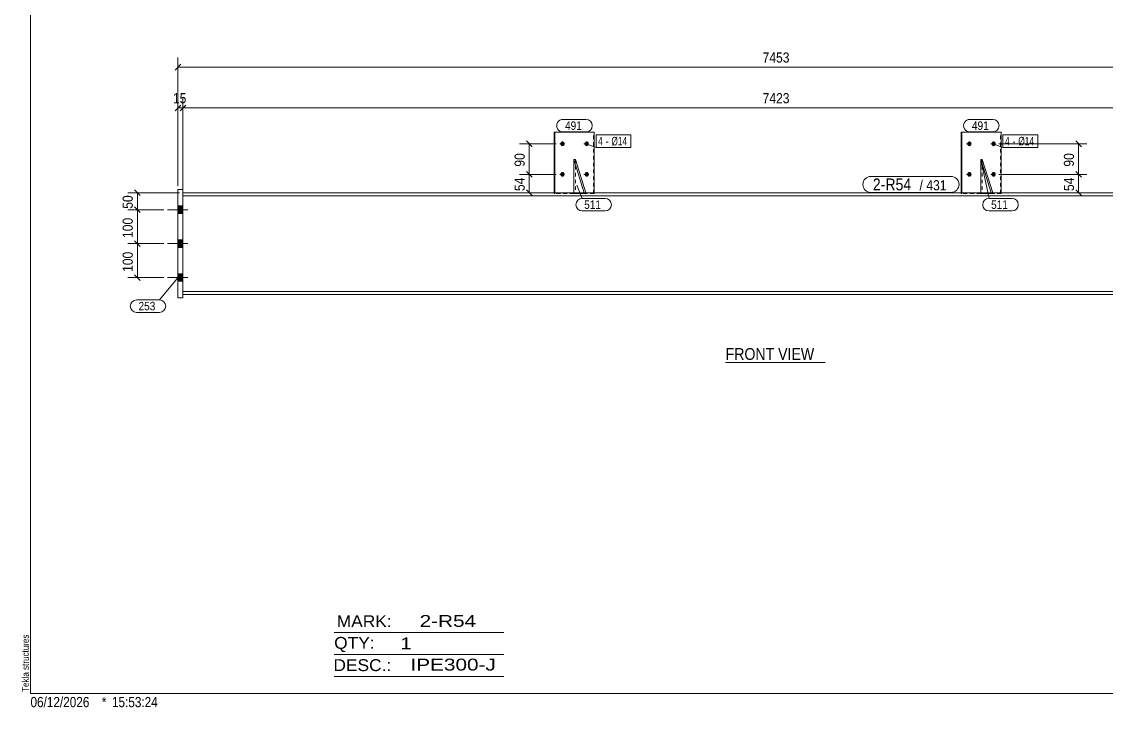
# Model space of a CAD drawing. Header units: millimetres. Extents: x 2 to 579, y 1 to 405.
# Drawn here: x 2.4 to 322.1, y 1 to 203 of the extents above; entities that cross this region are included whole.
import ezdxf

# ---------------------------------------------------------------- set-up
doc = ezdxf.new("R2010")
doc.units = ezdxf.units.MM
doc.linetypes.add('XKITLINE00', pattern=[0])
doc.linetypes.add('XKITLINE01', pattern=[4, 1, -1, 1, -1])
for name, color, linetype, lineweight in [('Bolt', 3, 'Continuous', 0), ('BoltMark', 7, 'Continuous', 0), ('Dimensions', 7, 'Continuous', 0), ('DrawingSheet', 5, 'Continuous', 0), ('OtherObjectType', 7, 'Continuous', 0), ('Part', 2, 'Continuous', 0), ('PartMark', 7, 'Continuous', 0)]:
    doc.layers.add(name, color=color, linetype=linetype, lineweight=lineweight)
doc.styles.add('ARIAL', font='ARIAL.TTF')
doc.styles.add('ARIAL_NARROW', font='ARIALN.TTF')

# ---------------------------------------------------------------- blocks, each defined once
blk = doc.blocks.new('*A2')
at = {"layer": 'Bolt'}
for points in [[(49.94, 146.48), (48.44, 146.48), (48.44, 148.68), (49.94, 148.68)], [(49.94, 146.48), (48.44, 146.48), (48.44, 148.68), (49.94, 148.68)], [(49.94, 136.48), (48.44, 136.48), (48.44, 138.68), (49.94, 138.68)], [(49.94, 136.48), (48.44, 136.48), (48.44, 138.68), (49.94, 138.68)], [(49.94, 126.48), (48.44, 126.48), (48.44, 128.68), (49.94, 128.68)], [(49.94, 126.48), (48.44, 126.48), (48.44, 128.68), (49.94, 128.68)]]:
    blk.add_hatch(color=3, dxfattribs=at).paths.add_polyline_path(points, flags=17)
at = {"layer": 'Bolt', "color": 3, "linetype": 'XKITLINE00', "lineweight": 0}
for p, q in [((45.34, 147.58), (51.34, 147.58)), ((45.34, 147.58), (51.34, 147.58)), ((48.44, 148.68), (49.94, 148.68)), ((48.44, 148.68), (49.94, 148.68)), ((48.44, 146.48), (49.94, 146.48)), ((48.44, 146.48), (49.94, 146.48)), ((45.34, 137.58), (51.34, 137.58)), ((45.34, 137.58), (51.34, 137.58)), ((48.44, 138.68), (49.94, 138.68)), ((48.44, 138.68), (49.94, 138.68)), ((48.44, 136.48), (49.94, 136.48)), ((48.44, 136.48), (49.94, 136.48)), ((48.44, 128.68), (49.94, 128.68)), ((48.44, 128.68), (49.94, 128.68)), ((45.34, 127.58), (51.34, 127.58)), ((45.34, 127.58), (51.34, 127.58)), ((48.44, 126.48), (49.94, 126.48)), ((48.44, 126.48), (49.94, 126.48))]:
    blk.add_line(p, q, dxfattribs=at)
blk = doc.blocks.new('*A3')
at = {"layer": 'Bolt'}
for points in [[(161.18, 167.03), (161.18, 167.07), (161.18, 167.1), (161.19, 167.14), (161.19, 167.17), (161.2, 167.2), (161.21, 167.24), (161.22, 167.27), (161.23, 167.3), (161.25, 167.33), (161.26, 167.36), (161.28, 167.39), (161.3, 167.42), (161.32, 167.44), (161.34, 167.47), (161.36, 167.49), (161.38, 167.52), (161.4, 167.54), (161.43, 167.56), (161.45, 167.58), (161.48, 167.6), (161.51, 167.62), (161.53, 167.63), (161.56, 167.65), (161.59, 167.66), (161.62, 167.67), (161.65, 167.68), (161.68, 167.69), (161.71, 167.69), (161.74, 167.7), (161.77, 167.7), (161.8, 167.7), (161.83, 167.7), (161.86, 167.7), (161.89, 167.69), (161.92, 167.69), (161.95, 167.68), (161.98, 167.67), (162.01, 167.66), (162.04, 167.65), (162.07, 167.63), (162.09, 167.62), (162.12, 167.6), (162.15, 167.58), (162.17, 167.56), (162.2, 167.54), (162.22, 167.52), (162.24, 167.49), (162.26, 167.47), (162.28, 167.44), (162.3, 167.42), (162.32, 167.39), (162.34, 167.36), (162.35, 167.33), (162.37, 167.3), (162.38, 167.27), (162.39, 167.24), (162.4, 167.2), (162.41, 167.17), (162.41, 167.14), (162.42, 167.1), (162.42, 167.07), (162.42, 167.03), (162.43, 167), (162.42, 166.97), (162.42, 166.93), (162.42, 166.9), (162.41, 166.86), (162.41, 166.83), (162.4, 166.8), (162.39, 166.76), (162.38, 166.73), (162.37, 166.7), (162.35, 166.67), (162.34, 166.64), (162.32, 166.61), (162.3, 166.58), (162.28, 166.56), (162.26, 166.53), (162.24, 166.5), (162.22, 166.48), (162.2, 166.46), (162.17, 166.44), (162.15, 166.42), (162.12, 166.4), (162.09, 166.38), (162.07, 166.37), (162.04, 166.35), (162.01, 166.34), (161.98, 166.33), (161.95, 166.32), (161.92, 166.31), (161.89, 166.31), (161.86, 166.3), (161.83, 166.3), (161.8, 166.3), (161.77, 166.3), (161.74, 166.3), (161.71, 166.31), (161.68, 166.31), (161.65, 166.32), (161.62, 166.33), (161.59, 166.34), (161.56, 166.35), (161.53, 166.37), (161.51, 166.38), (161.48, 166.4), (161.45, 166.42), (161.43, 166.44), (161.4, 166.46), (161.38, 166.48), (161.36, 166.5), (161.34, 166.53), (161.32, 166.56), (161.3, 166.58), (161.28, 166.61), (161.26, 166.64), (161.25, 166.67), (161.23, 166.7), (161.22, 166.73), (161.21, 166.76), (161.2, 166.8), (161.19, 166.83), (161.19, 166.86), (161.18, 166.9), (161.18, 166.93), (161.18, 166.97), (161.17, 167)], [(168.33, 167.03), (168.33, 167.07), (168.33, 167.1), (168.34, 167.14), (168.34, 167.17), (168.35, 167.2), (168.36, 167.24), (168.37, 167.27), (168.39, 167.3), (168.4, 167.33), (168.41, 167.36), (168.43, 167.39), (168.45, 167.42), (168.47, 167.44), (168.49, 167.47), (168.51, 167.49), (168.53, 167.52), (168.55, 167.54), (168.58, 167.56), (168.6, 167.58), (168.63, 167.6), (168.66, 167.62), (168.68, 167.63), (168.71, 167.65), (168.74, 167.66), (168.77, 167.67), (168.8, 167.68), (168.83, 167.69), (168.86, 167.69), (168.89, 167.7), (168.92, 167.7), (168.95, 167.7), (168.98, 167.7), (169.01, 167.7), (169.04, 167.69), (169.07, 167.69), (169.1, 167.68), (169.13, 167.67), (169.16, 167.66), (169.19, 167.65), (169.22, 167.63), (169.25, 167.62), (169.27, 167.6), (169.3, 167.58), (169.32, 167.56), (169.35, 167.54), (169.37, 167.52), (169.39, 167.49), (169.41, 167.47), (169.43, 167.44), (169.45, 167.42), (169.47, 167.39), (169.49, 167.36), (169.5, 167.33), (169.52, 167.3), (169.53, 167.27), (169.54, 167.24), (169.55, 167.2), (169.56, 167.17), (169.56, 167.14), (169.57, 167.1), (169.57, 167.07), (169.58, 167.03), (169.58, 167), (169.58, 166.97), (169.57, 166.93), (169.57, 166.9), (169.56, 166.86), (169.56, 166.83), (169.55, 166.8), (169.54, 166.76), (169.53, 166.73), (169.52, 166.7), (169.5, 166.67), (169.49, 166.64), (169.47, 166.61), (169.45, 166.58), (169.43, 166.56), (169.41, 166.53), (169.39, 166.5), (169.37, 166.48), (169.35, 166.46), (169.32, 166.44), (169.3, 166.42), (169.27, 166.4), (169.25, 166.38), (169.22, 166.37), (169.19, 166.35), (169.16, 166.34), (169.13, 166.33), (169.1, 166.32), (169.07, 166.31), (169.04, 166.31), (169.01, 166.3), (168.98, 166.3), (168.95, 166.3), (168.92, 166.3), (168.89, 166.3), (168.86, 166.31), (168.83, 166.31), (168.8, 166.32), (168.77, 166.33), (168.74, 166.34), (168.71, 166.35), (168.68, 166.37), (168.66, 166.38), (168.63, 166.4), (168.6, 166.42), (168.58, 166.44), (168.55, 166.46), (168.53, 166.48), (168.51, 166.5), (168.49, 166.53), (168.47, 166.56), (168.45, 166.58), (168.43, 166.61), (168.41, 166.64), (168.4, 166.67), (168.39, 166.7), (168.37, 166.73), (168.36, 166.76), (168.35, 166.8), (168.34, 166.83), (168.34, 166.86), (168.33, 166.9), (168.33, 166.93), (168.33, 166.97), (168.33, 167)], [(161.18, 158.03), (161.18, 158.07), (161.18, 158.1), (161.19, 158.14), (161.19, 158.17), (161.2, 158.2), (161.21, 158.24), (161.22, 158.27), (161.23, 158.3), (161.25, 158.33), (161.26, 158.36), (161.28, 158.39), (161.3, 158.42), (161.32, 158.44), (161.34, 158.47), (161.36, 158.49), (161.38, 158.52), (161.4, 158.54), (161.43, 158.56), (161.45, 158.58), (161.48, 158.6), (161.51, 158.62), (161.53, 158.63), (161.56, 158.65), (161.59, 158.66), (161.62, 158.67), (161.65, 158.68), (161.68, 158.69), (161.71, 158.69), (161.74, 158.7), (161.77, 158.7), (161.8, 158.7), (161.83, 158.7), (161.86, 158.7), (161.89, 158.69), (161.92, 158.69), (161.95, 158.68), (161.98, 158.67), (162.01, 158.66), (162.04, 158.65), (162.07, 158.63), (162.09, 158.62), (162.12, 158.6), (162.15, 158.58), (162.17, 158.56), (162.2, 158.54), (162.22, 158.52), (162.24, 158.49), (162.26, 158.47), (162.28, 158.44), (162.3, 158.42), (162.32, 158.39), (162.34, 158.36), (162.35, 158.33), (162.37, 158.3), (162.38, 158.27), (162.39, 158.24), (162.4, 158.2), (162.41, 158.17), (162.41, 158.14), (162.42, 158.1), (162.42, 158.07), (162.42, 158.03), (162.43, 158), (162.42, 157.97), (162.42, 157.93), (162.42, 157.9), (162.41, 157.86), (162.41, 157.83), (162.4, 157.8), (162.39, 157.76), (162.38, 157.73), (162.37, 157.7), (162.35, 157.67), (162.34, 157.64), (162.32, 157.61), (162.3, 157.58), (162.28, 157.56), (162.26, 157.53), (162.24, 157.5), (162.22, 157.48), (162.2, 157.46), (162.17, 157.44), (162.15, 157.42), (162.12, 157.4), (162.09, 157.38), (162.07, 157.37), (162.04, 157.35), (162.01, 157.34), (161.98, 157.33), (161.95, 157.32), (161.92, 157.31), (161.89, 157.31), (161.86, 157.3), (161.83, 157.3), (161.8, 157.3), (161.77, 157.3), (161.74, 157.3), (161.71, 157.31), (161.68, 157.31), (161.65, 157.32), (161.62, 157.33), (161.59, 157.34), (161.56, 157.35), (161.53, 157.37), (161.51, 157.38), (161.48, 157.4), (161.45, 157.42), (161.43, 157.44), (161.4, 157.46), (161.38, 157.48), (161.36, 157.5), (161.34, 157.53), (161.32, 157.56), (161.3, 157.58), (161.28, 157.61), (161.26, 157.64), (161.25, 157.67), (161.23, 157.7), (161.22, 157.73), (161.21, 157.76), (161.2, 157.8), (161.19, 157.83), (161.19, 157.86), (161.18, 157.9), (161.18, 157.93), (161.18, 157.97), (161.17, 158)], [(168.33, 158.03), (168.33, 158.07), (168.33, 158.1), (168.34, 158.14), (168.34, 158.17), (168.35, 158.2), (168.36, 158.24), (168.37, 158.27), (168.39, 158.3), (168.4, 158.33), (168.41, 158.36), (168.43, 158.39), (168.45, 158.42), (168.47, 158.44), (168.49, 158.47), (168.51, 158.49), (168.53, 158.52), (168.55, 158.54), (168.58, 158.56), (168.6, 158.58), (168.63, 158.6), (168.66, 158.62), (168.68, 158.63), (168.71, 158.65), (168.74, 158.66), (168.77, 158.67), (168.8, 158.68), (168.83, 158.69), (168.86, 158.69), (168.89, 158.7), (168.92, 158.7), (168.95, 158.7), (168.98, 158.7), (169.01, 158.7), (169.04, 158.69), (169.07, 158.69), (169.1, 158.68), (169.13, 158.67), (169.16, 158.66), (169.19, 158.65), (169.22, 158.63), (169.25, 158.62), (169.27, 158.6), (169.3, 158.58), (169.32, 158.56), (169.35, 158.54), (169.37, 158.52), (169.39, 158.49), (169.41, 158.47), (169.43, 158.44), (169.45, 158.42), (169.47, 158.39), (169.49, 158.36), (169.5, 158.33), (169.52, 158.3), (169.53, 158.27), (169.54, 158.24), (169.55, 158.2), (169.56, 158.17), (169.56, 158.14), (169.57, 158.1), (169.57, 158.07), (169.58, 158.03), (169.58, 158), (169.58, 157.97), (169.57, 157.93), (169.57, 157.9), (169.56, 157.86), (169.56, 157.83), (169.55, 157.8), (169.54, 157.76), (169.53, 157.73), (169.52, 157.7), (169.5, 157.67), (169.49, 157.64), (169.47, 157.61), (169.45, 157.58), (169.43, 157.56), (169.41, 157.53), (169.39, 157.5), (169.37, 157.48), (169.35, 157.46), (169.32, 157.44), (169.3, 157.42), (169.27, 157.4), (169.25, 157.38), (169.22, 157.37), (169.19, 157.35), (169.16, 157.34), (169.13, 157.33), (169.1, 157.32), (169.07, 157.31), (169.04, 157.31), (169.01, 157.3), (168.98, 157.3), (168.95, 157.3), (168.92, 157.3), (168.89, 157.3), (168.86, 157.31), (168.83, 157.31), (168.8, 157.32), (168.77, 157.33), (168.74, 157.34), (168.71, 157.35), (168.68, 157.37), (168.66, 157.38), (168.63, 157.4), (168.6, 157.42), (168.58, 157.44), (168.55, 157.46), (168.53, 157.48), (168.51, 157.5), (168.49, 157.53), (168.47, 157.56), (168.45, 157.58), (168.43, 157.61), (168.41, 157.64), (168.4, 157.67), (168.39, 157.7), (168.37, 157.73), (168.36, 157.76), (168.35, 157.8), (168.34, 157.83), (168.34, 157.86), (168.33, 157.9), (168.33, 157.93), (168.33, 157.97), (168.33, 158)]]:
    blk.add_hatch(color=3, dxfattribs=at).paths.add_polyline_path(points, flags=17)
at = {"layer": 'Bolt', "color": 3, "linetype": 'XKITLINE00', "lineweight": 0}
for p, q in [((162.32, 167), (160.98, 167)), ((169.47, 167), (168.13, 167)), ((162.32, 158), (160.98, 158)), ((169.47, 158), (168.13, 158))]:
    blk.add_line(p, q, dxfattribs=at)
blk = doc.blocks.new('*A4')
at = {"layer": 'Bolt'}
for points in [[(281.12, 167.03), (281.12, 167.07), (281.13, 167.1), (281.13, 167.14), (281.14, 167.17), (281.15, 167.2), (281.16, 167.24), (281.17, 167.27), (281.18, 167.3), (281.19, 167.33), (281.21, 167.36), (281.22, 167.39), (281.24, 167.42), (281.26, 167.44), (281.28, 167.47), (281.3, 167.49), (281.32, 167.52), (281.35, 167.54), (281.37, 167.56), (281.4, 167.58), (281.42, 167.6), (281.45, 167.62), (281.48, 167.63), (281.5, 167.65), (281.53, 167.66), (281.56, 167.67), (281.59, 167.68), (281.62, 167.69), (281.65, 167.69), (281.68, 167.7), (281.71, 167.7), (281.74, 167.7), (281.77, 167.7), (281.81, 167.7), (281.84, 167.69), (281.87, 167.69), (281.9, 167.68), (281.93, 167.67), (281.96, 167.66), (281.98, 167.65), (282.01, 167.63), (282.04, 167.62), (282.07, 167.6), (282.09, 167.58), (282.12, 167.56), (282.14, 167.54), (282.16, 167.52), (282.19, 167.49), (282.21, 167.47), (282.23, 167.44), (282.25, 167.42), (282.26, 167.39), (282.28, 167.36), (282.3, 167.33), (282.31, 167.3), (282.32, 167.27), (282.33, 167.24), (282.34, 167.2), (282.35, 167.17), (282.36, 167.14), (282.36, 167.1), (282.37, 167.07), (282.37, 167.03), (282.37, 167), (282.37, 166.97), (282.37, 166.93), (282.36, 166.9), (282.36, 166.86), (282.35, 166.83), (282.34, 166.8), (282.33, 166.76), (282.32, 166.73), (282.31, 166.7), (282.3, 166.67), (282.28, 166.64), (282.26, 166.61), (282.25, 166.58), (282.23, 166.56), (282.21, 166.53), (282.19, 166.5), (282.16, 166.48), (282.14, 166.46), (282.12, 166.44), (282.09, 166.42), (282.07, 166.4), (282.04, 166.38), (282.01, 166.37), (281.98, 166.35), (281.96, 166.34), (281.93, 166.33), (281.9, 166.32), (281.87, 166.31), (281.84, 166.31), (281.81, 166.3), (281.77, 166.3), (281.74, 166.3), (281.71, 166.3), (281.68, 166.3), (281.65, 166.31), (281.62, 166.31), (281.59, 166.32), (281.56, 166.33), (281.53, 166.34), (281.5, 166.35), (281.48, 166.37), (281.45, 166.38), (281.42, 166.4), (281.4, 166.42), (281.37, 166.44), (281.35, 166.46), (281.32, 166.48), (281.3, 166.5), (281.28, 166.53), (281.26, 166.56), (281.24, 166.58), (281.22, 166.61), (281.21, 166.64), (281.19, 166.67), (281.18, 166.7), (281.17, 166.73), (281.16, 166.76), (281.15, 166.8), (281.14, 166.83), (281.13, 166.86), (281.13, 166.9), (281.12, 166.93), (281.12, 166.97), (281.12, 167)], [(288.27, 167.03), (288.27, 167.07), (288.28, 167.1), (288.28, 167.14), (288.29, 167.17), (288.3, 167.2), (288.31, 167.24), (288.32, 167.27), (288.33, 167.3), (288.34, 167.33), (288.36, 167.36), (288.37, 167.39), (288.39, 167.42), (288.41, 167.44), (288.43, 167.47), (288.45, 167.49), (288.47, 167.52), (288.5, 167.54), (288.52, 167.56), (288.55, 167.58), (288.57, 167.6), (288.6, 167.62), (288.63, 167.63), (288.66, 167.65), (288.68, 167.66), (288.71, 167.67), (288.74, 167.68), (288.77, 167.69), (288.8, 167.69), (288.83, 167.7), (288.86, 167.7), (288.9, 167.7), (288.93, 167.7), (288.96, 167.7), (288.99, 167.69), (289.02, 167.69), (289.05, 167.68), (289.08, 167.67), (289.11, 167.66), (289.13, 167.65), (289.16, 167.63), (289.19, 167.62), (289.22, 167.6), (289.24, 167.58), (289.27, 167.56), (289.29, 167.54), (289.32, 167.52), (289.34, 167.49), (289.36, 167.47), (289.38, 167.44), (289.4, 167.42), (289.42, 167.39), (289.43, 167.36), (289.45, 167.33), (289.46, 167.3), (289.47, 167.27), (289.48, 167.24), (289.49, 167.2), (289.5, 167.17), (289.51, 167.14), (289.51, 167.1), (289.52, 167.07), (289.52, 167.03), (289.52, 167), (289.52, 166.97), (289.52, 166.93), (289.51, 166.9), (289.51, 166.86), (289.5, 166.83), (289.49, 166.8), (289.48, 166.76), (289.47, 166.73), (289.46, 166.7), (289.45, 166.67), (289.43, 166.64), (289.42, 166.61), (289.4, 166.58), (289.38, 166.56), (289.36, 166.53), (289.34, 166.5), (289.32, 166.48), (289.29, 166.46), (289.27, 166.44), (289.24, 166.42), (289.22, 166.4), (289.19, 166.38), (289.16, 166.37), (289.13, 166.35), (289.11, 166.34), (289.08, 166.33), (289.05, 166.32), (289.02, 166.31), (288.99, 166.31), (288.96, 166.3), (288.93, 166.3), (288.9, 166.3), (288.86, 166.3), (288.83, 166.3), (288.8, 166.31), (288.77, 166.31), (288.74, 166.32), (288.71, 166.33), (288.68, 166.34), (288.66, 166.35), (288.63, 166.37), (288.6, 166.38), (288.57, 166.4), (288.55, 166.42), (288.52, 166.44), (288.5, 166.46), (288.47, 166.48), (288.45, 166.5), (288.43, 166.53), (288.41, 166.56), (288.39, 166.58), (288.37, 166.61), (288.36, 166.64), (288.34, 166.67), (288.33, 166.7), (288.32, 166.73), (288.31, 166.76), (288.3, 166.8), (288.29, 166.83), (288.28, 166.86), (288.28, 166.9), (288.27, 166.93), (288.27, 166.97), (288.27, 167)], [(281.12, 158.03), (281.12, 158.07), (281.13, 158.1), (281.13, 158.14), (281.14, 158.17), (281.15, 158.2), (281.16, 158.24), (281.17, 158.27), (281.18, 158.3), (281.19, 158.33), (281.21, 158.36), (281.22, 158.39), (281.24, 158.42), (281.26, 158.44), (281.28, 158.47), (281.3, 158.49), (281.32, 158.52), (281.35, 158.54), (281.37, 158.56), (281.4, 158.58), (281.42, 158.6), (281.45, 158.62), (281.48, 158.63), (281.5, 158.65), (281.53, 158.66), (281.56, 158.67), (281.59, 158.68), (281.62, 158.69), (281.65, 158.69), (281.68, 158.7), (281.71, 158.7), (281.74, 158.7), (281.77, 158.7), (281.81, 158.7), (281.84, 158.69), (281.87, 158.69), (281.9, 158.68), (281.93, 158.67), (281.96, 158.66), (281.98, 158.65), (282.01, 158.63), (282.04, 158.62), (282.07, 158.6), (282.09, 158.58), (282.12, 158.56), (282.14, 158.54), (282.16, 158.52), (282.19, 158.49), (282.21, 158.47), (282.23, 158.44), (282.25, 158.42), (282.26, 158.39), (282.28, 158.36), (282.3, 158.33), (282.31, 158.3), (282.32, 158.27), (282.33, 158.24), (282.34, 158.2), (282.35, 158.17), (282.36, 158.14), (282.36, 158.1), (282.37, 158.07), (282.37, 158.03), (282.37, 158), (282.37, 157.97), (282.37, 157.93), (282.36, 157.9), (282.36, 157.86), (282.35, 157.83), (282.34, 157.8), (282.33, 157.76), (282.32, 157.73), (282.31, 157.7), (282.3, 157.67), (282.28, 157.64), (282.26, 157.61), (282.25, 157.58), (282.23, 157.56), (282.21, 157.53), (282.19, 157.5), (282.16, 157.48), (282.14, 157.46), (282.12, 157.44), (282.09, 157.42), (282.07, 157.4), (282.04, 157.38), (282.01, 157.37), (281.98, 157.35), (281.96, 157.34), (281.93, 157.33), (281.9, 157.32), (281.87, 157.31), (281.84, 157.31), (281.81, 157.3), (281.77, 157.3), (281.74, 157.3), (281.71, 157.3), (281.68, 157.3), (281.65, 157.31), (281.62, 157.31), (281.59, 157.32), (281.56, 157.33), (281.53, 157.34), (281.5, 157.35), (281.48, 157.37), (281.45, 157.38), (281.42, 157.4), (281.4, 157.42), (281.37, 157.44), (281.35, 157.46), (281.32, 157.48), (281.3, 157.5), (281.28, 157.53), (281.26, 157.56), (281.24, 157.58), (281.22, 157.61), (281.21, 157.64), (281.19, 157.67), (281.18, 157.7), (281.17, 157.73), (281.16, 157.76), (281.15, 157.8), (281.14, 157.83), (281.13, 157.86), (281.13, 157.9), (281.12, 157.93), (281.12, 157.97), (281.12, 158)], [(288.27, 158.03), (288.27, 158.07), (288.28, 158.1), (288.28, 158.14), (288.29, 158.17), (288.3, 158.2), (288.31, 158.24), (288.32, 158.27), (288.33, 158.3), (288.34, 158.33), (288.36, 158.36), (288.37, 158.39), (288.39, 158.42), (288.41, 158.44), (288.43, 158.47), (288.45, 158.49), (288.47, 158.52), (288.5, 158.54), (288.52, 158.56), (288.55, 158.58), (288.57, 158.6), (288.6, 158.62), (288.63, 158.63), (288.66, 158.65), (288.68, 158.66), (288.71, 158.67), (288.74, 158.68), (288.77, 158.69), (288.8, 158.69), (288.83, 158.7), (288.86, 158.7), (288.9, 158.7), (288.93, 158.7), (288.96, 158.7), (288.99, 158.69), (289.02, 158.69), (289.05, 158.68), (289.08, 158.67), (289.11, 158.66), (289.13, 158.65), (289.16, 158.63), (289.19, 158.62), (289.22, 158.6), (289.24, 158.58), (289.27, 158.56), (289.29, 158.54), (289.32, 158.52), (289.34, 158.49), (289.36, 158.47), (289.38, 158.44), (289.4, 158.42), (289.42, 158.39), (289.43, 158.36), (289.45, 158.33), (289.46, 158.3), (289.47, 158.27), (289.48, 158.24), (289.49, 158.2), (289.5, 158.17), (289.51, 158.14), (289.51, 158.1), (289.52, 158.07), (289.52, 158.03), (289.52, 158), (289.52, 157.97), (289.52, 157.93), (289.51, 157.9), (289.51, 157.86), (289.5, 157.83), (289.49, 157.8), (289.48, 157.76), (289.47, 157.73), (289.46, 157.7), (289.45, 157.67), (289.43, 157.64), (289.42, 157.61), (289.4, 157.58), (289.38, 157.56), (289.36, 157.53), (289.34, 157.5), (289.32, 157.48), (289.29, 157.46), (289.27, 157.44), (289.24, 157.42), (289.22, 157.4), (289.19, 157.38), (289.16, 157.37), (289.13, 157.35), (289.11, 157.34), (289.08, 157.33), (289.05, 157.32), (289.02, 157.31), (288.99, 157.31), (288.96, 157.3), (288.93, 157.3), (288.9, 157.3), (288.86, 157.3), (288.83, 157.3), (288.8, 157.31), (288.77, 157.31), (288.74, 157.32), (288.71, 157.33), (288.68, 157.34), (288.66, 157.35), (288.63, 157.37), (288.6, 157.38), (288.57, 157.4), (288.55, 157.42), (288.52, 157.44), (288.5, 157.46), (288.47, 157.48), (288.45, 157.5), (288.43, 157.53), (288.41, 157.56), (288.39, 157.58), (288.37, 157.61), (288.36, 157.64), (288.34, 157.67), (288.33, 157.7), (288.32, 157.73), (288.31, 157.76), (288.3, 157.8), (288.29, 157.83), (288.28, 157.86), (288.28, 157.9), (288.27, 157.93), (288.27, 157.97), (288.27, 158)]]:
    blk.add_hatch(color=3, dxfattribs=at).paths.add_polyline_path(points, flags=17)
at = {"layer": 'Bolt', "color": 3, "linetype": 'XKITLINE00', "lineweight": 0}
for p, q in [((282.26, 167), (280.92, 167)), ((289.42, 167), (288.07, 167)), ((282.26, 158), (280.92, 158)), ((289.42, 158), (288.07, 158))]:
    blk.add_line(p, q, dxfattribs=at)
blk = doc.blocks.new('*A5')
at = {"layer": 'Part', "color": 2, "linetype": 'XKITLINE00', "lineweight": 0}
for p, q in [((105.24, 152.58), (49.94, 152.58)), ((49.94, 151.68), (105.24, 151.68)), ((225.19, 152.58), (105.34, 152.58)), ((105.34, 151.68), (225.19, 151.68)), ((345.13, 152.58), (225.29, 152.58)), ((225.29, 151.68), (345.13, 151.68)), ((105.24, 123.48), (49.94, 123.48)), ((105.24, 122.58), (49.94, 122.58)), ((225.19, 123.48), (105.34, 123.48)), ((225.19, 122.58), (105.34, 122.58)), ((345.13, 123.48), (225.29, 123.48)), ((345.13, 122.58), (225.29, 122.58))]:
    blk.add_line(p, q, dxfattribs=at)
at = {"layer": 'Part', "color": 7, "linetype": 'XKITLINE01', "lineweight": 0}
blk.add_line((49.94, 122.58), (49.94, 152.58), dxfattribs=at)
blk = doc.blocks.new('*A7')
at = {"layer": 'Part', "color": 2, "linetype": 'XKITLINE00', "lineweight": 0}
for p, q in [((48.44, 153.58), (48.44, 121.58)), ((49.94, 153.58), (48.44, 153.58)), ((49.94, 121.58), (49.94, 153.58)), ((49.94, 121.58), (48.44, 121.58)), ((48.44, 121.58), (48.44, 121.58)), ((49.94, 121.58), (49.94, 121.58))]:
    blk.add_line(p, q, dxfattribs=at)
at = {"layer": 'Part', "color": 7, "linetype": 'XKITLINE01', "lineweight": 0}
for p, q in [((48.44, 153.58), (48.44, 153.58)), ((49.94, 153.58), (48.44, 153.58)), ((48.44, 121.58), (49.94, 121.58))]:
    blk.add_line(p, q, dxfattribs=at)
blk = doc.blocks.new('*A8')
at = {"layer": 'Part', "color": 2, "linetype": 'XKITLINE00', "lineweight": 0}
for p, q in [((159.34, 170.4), (159.34, 152.58)), ((159.57, 170.4), (159.34, 170.4)), ((171.19, 170.4), (159.57, 170.4)), ((159.57, 170.4), (159.57, 152.58)), ((171.19, 170.4), (171.19, 152.58))]:
    blk.add_line(p, q, dxfattribs=at)
at = {"layer": 'Part', "color": 7, "linetype": 'XKITLINE01', "lineweight": 0}
for p, q in [((170.96, 170.4), (159.34, 170.4)), ((170.96, 152.4), (170.96, 170.4)), ((170.96, 170.4), (171.19, 170.4)), ((159.34, 152.58), (159.34, 152.4)), ((170.96, 152.4), (159.34, 152.4)), ((159.34, 152.4), (159.57, 152.4)), ((159.57, 152.58), (159.57, 152.4)), ((171.19, 152.4), (159.57, 152.4)), ((171.19, 152.4), (170.96, 152.4)), ((171.19, 152.58), (171.19, 152.4))]:
    blk.add_line(p, q, dxfattribs=at)
blk = doc.blocks.new('*A9')
at = {"layer": 'Part', "color": 2, "linetype": 'XKITLINE00', "lineweight": 0}
for p, q in [((279.29, 170.4), (279.29, 152.58)), ((279.51, 170.4), (279.29, 170.4)), ((291.13, 170.4), (279.51, 170.4)), ((279.51, 170.4), (279.51, 152.58)), ((291.13, 170.4), (291.13, 152.58))]:
    blk.add_line(p, q, dxfattribs=at)
at = {"layer": 'Part', "color": 7, "linetype": 'XKITLINE01', "lineweight": 0}
for p, q in [((290.91, 170.4), (279.29, 170.4)), ((290.91, 152.4), (290.91, 170.4)), ((290.91, 170.4), (291.13, 170.4)), ((279.29, 152.58), (279.29, 152.4)), ((290.91, 152.4), (279.29, 152.4)), ((279.29, 152.4), (279.51, 152.4)), ((279.51, 152.58), (279.51, 152.4)), ((291.13, 152.4), (279.51, 152.4)), ((291.13, 152.4), (290.91, 152.4)), ((291.13, 152.58), (291.13, 152.4))]:
    blk.add_line(p, q, dxfattribs=at)
blk = doc.blocks.new('*A10')
at = {"layer": 'Part', "color": 2, "linetype": 'XKITLINE00', "lineweight": 0}
for p, q in [((288.18, 152.58), (285.1, 162.4)), ((285.1, 162.4), (285.1, 152.58)), ((285.1, 162.4), (285.54, 162.4)), ((288.62, 152.58), (285.54, 162.4))]:
    blk.add_line(p, q, dxfattribs=at)
at = {"layer": 'Part', "color": 7, "linetype": 'XKITLINE01', "lineweight": 0}
for p, q in [((285.54, 162.4), (285.54, 152.4)), ((285.1, 152.58), (285.1, 152.4)), ((285.1, 152.4), (288.23, 152.4)), ((285.1, 152.4), (285.54, 152.4)), ((288.68, 152.4), (285.54, 152.4)), ((288.23, 152.4), (288.18, 152.58)), ((288.23, 152.4), (288.68, 152.4)), ((288.68, 152.4), (288.62, 152.58))]:
    blk.add_line(p, q, dxfattribs=at)
blk = doc.blocks.new('*A11')
at = {"layer": 'Part', "color": 2, "linetype": 'XKITLINE00', "lineweight": 0}
for p, q in [((168.23, 152.58), (165.15, 162.4)), ((165.15, 162.4), (165.15, 152.58)), ((165.15, 162.4), (165.6, 162.4)), ((168.68, 152.58), (165.6, 162.4))]:
    blk.add_line(p, q, dxfattribs=at)
at = {"layer": 'Part', "color": 7, "linetype": 'XKITLINE01', "lineweight": 0}
for p, q in [((165.6, 162.4), (165.6, 152.4)), ((165.15, 152.58), (165.15, 152.4)), ((165.15, 152.4), (168.29, 152.4)), ((165.15, 152.4), (165.6, 152.4)), ((168.74, 152.4), (165.6, 152.4)), ((168.29, 152.4), (168.23, 152.58)), ((168.29, 152.4), (168.74, 152.4)), ((168.74, 152.4), (168.68, 152.58))]:
    blk.add_line(p, q, dxfattribs=at)
blk = doc.blocks.new('*A25')
at = {"layer": 'DrawingSheet', "color": 5, "linetype": 'XKITLINE00', "lineweight": 0}
for p, q in [((5, 405), (5, 5)), ((5, 5), (579, 5))]:
    blk.add_line(p, q, dxfattribs=at)
at = {"layer": 'DrawingSheet', "color": 5, "style": 'ARIAL', "width": 0.85}
blk.add_text('Tekla structures', height=2, rotation=90, dxfattribs=at).set_placement((4.5, 5.5))
blk = doc.blocks.new('*A29')
at = {"layer": 'OtherObjectType', "color": 6, "linetype": 'XKITLINE00', "lineweight": 0}
for p, q in [((94.5, 23), (144.5, 23)), ((94.5, 16.5), (144.5, 16.5)), ((94.5, 10), (144.5, 10))]:
    blk.add_line(p, q, dxfattribs=at)
at = {"layer": 'OtherObjectType', "color": 6, "style": 'ARIAL_NARROW'}
for s, width, p in [('MARK:', 1.275, (95.27, 24.58)), ('2-R54', 1.525501, (119.69, 24.65)), ('QTY:', 1.275, (94.5, 18.19)), ('1', 1.525501, (113.99, 18.05)), ('DESC.:', 1.275, (94.29, 11.63)), ('IPE300-J', 1.525501, (117, 11.79))]:
    blk.add_text(s, height=3.5, dxfattribs=dict(at, width=width)).set_placement(p)
blk = doc.blocks.new('*A32')
at = {"layer": 'OtherObjectType', "color": 7, "style": 'ARIAL_NARROW', "width": 1.008832}
for s, p in [('06/12/2026', (4.99, 1)), ('*', (26, 1)), ('15:53:24', (29, 1))]:
    blk.add_text(s, height=3, dxfattribs=at).set_placement(p)
blk = doc.blocks.new('*A33')
at = {"layer": 'Dimensions', "color": 7, "linetype": 'XKITLINE00', "lineweight": 0}
for p, q in [((48.44, 154.58), (48.44, 192.43)), ((49.29, 190.43), (47.59, 188.74)), ((48.44, 189.58), (402.03, 189.58))]:
    blk.add_line(p, q, dxfattribs=at)
at = {"layer": 'Dimensions', "color": 3}
blk.add_point((48.44, 189.58), dxfattribs=at)
at = {"layer": 'Dimensions', "color": 3, "style": 'ARIAL', "width": 0.85}
blk.add_text('7453', height=3, dxfattribs=at).set_placement((220.79, 190.93))
blk = doc.blocks.new('*A34')
at = {"layer": 'Dimensions', "color": 7, "linetype": 'XKITLINE00', "lineweight": 0}
for p, q in [((48.44, 154.58), (48.44, 180.43)), ((49.94, 153.58), (49.94, 180.43)), ((49.29, 178.43), (47.59, 176.74)), ((48.44, 177.58), (49.94, 177.58)), ((50.79, 178.43), (49.09, 176.74))]:
    blk.add_line(p, q, dxfattribs=at)
at = {"layer": 'Dimensions', "color": 3}
for p in [(48.44, 177.58), (49.94, 177.58)]:
    blk.add_point(p, dxfattribs=at)
at = {"layer": 'Dimensions', "color": 3, "style": 'ARIAL', "width": 0.85}
blk.add_text('15', height=3, dxfattribs=at).set_placement((46.97, 178.93))
blk = doc.blocks.new('*A35')
at = {"layer": 'Dimensions', "color": 7, "linetype": 'XKITLINE00', "lineweight": 0}
for p, q in [((49.94, 153.58), (49.94, 180.43)), ((50.79, 178.43), (49.09, 176.74)), ((49.94, 177.58), (400.53, 177.58))]:
    blk.add_line(p, q, dxfattribs=at)
at = {"layer": 'Dimensions', "color": 3}
blk.add_point((49.94, 177.58), dxfattribs=at)
at = {"layer": 'Dimensions', "color": 3, "style": 'ARIAL', "width": 0.85}
blk.add_text('7423', height=3, dxfattribs=at).set_placement((220.79, 178.93))
blk = doc.blocks.new('*A37')
at = {"layer": 'Dimensions', "color": 7, "linetype": 'XKITLINE00', "lineweight": 0}
for p, q in [((159.98, 158), (149.17, 158)), ((151.17, 158.85), (152.87, 157.15)), ((152.02, 152.58), (152.02, 158)), ((159.98, 152.58), (149.17, 152.58)), ((151.17, 153.43), (152.87, 151.74))]:
    blk.add_line(p, q, dxfattribs=at)
at = {"layer": 'Dimensions', "color": 3}
for p in [(152.02, 158), (152.02, 152.58)]:
    blk.add_point(p, dxfattribs=at)
at = {"layer": 'Dimensions', "color": 3, "style": 'ARIAL', "width": 0.85}
blk.add_text('54', height=3, rotation=90.0002, dxfattribs=at).set_placement((150.67, 153.07))
blk = doc.blocks.new('*A38')
at = {"layer": 'Dimensions', "color": 7, "linetype": 'XKITLINE00', "lineweight": 0}
for p, q in [((159.98, 167), (149.17, 167)), ((151.17, 167.85), (152.87, 166.15)), ((152.02, 158), (152.02, 167)), ((159.98, 158), (149.17, 158)), ((151.17, 158.85), (152.87, 157.15))]:
    blk.add_line(p, q, dxfattribs=at)
at = {"layer": 'Dimensions', "color": 3}
for p in [(152.02, 167), (152.02, 158)]:
    blk.add_point(p, dxfattribs=at)
at = {"layer": 'Dimensions', "color": 3, "style": 'ARIAL', "width": 0.85}
blk.add_text('90', height=3, rotation=90.0002, dxfattribs=at).set_placement((150.67, 160.27))
blk = doc.blocks.new('*A39')
at = {"layer": 'Dimensions', "color": 7, "linetype": 'XKITLINE00', "lineweight": 0}
for p, q in [((290.42, 158), (316.34, 158)), ((313.09, 158.85), (314.79, 157.15)), ((313.94, 152.58), (313.94, 158)), ((290.42, 152.58), (316.34, 152.58)), ((313.09, 153.43), (314.79, 151.74))]:
    blk.add_line(p, q, dxfattribs=at)
at = {"layer": 'Dimensions', "color": 3}
for p in [(313.94, 158), (313.94, 152.58)]:
    blk.add_point(p, dxfattribs=at)
at = {"layer": 'Dimensions', "color": 3, "style": 'ARIAL', "width": 0.85}
blk.add_text('54', height=3, rotation=90.0002, dxfattribs=at).set_placement((312.59, 153.07))
blk = doc.blocks.new('*A40')
at = {"layer": 'Dimensions', "color": 7, "linetype": 'XKITLINE00', "lineweight": 0}
for p, q in [((290.42, 167), (316.34, 167)), ((313.09, 167.85), (314.79, 166.15)), ((313.94, 158), (313.94, 167)), ((290.42, 158), (316.34, 158)), ((313.09, 158.85), (314.79, 157.15))]:
    blk.add_line(p, q, dxfattribs=at)
at = {"layer": 'Dimensions', "color": 3}
for p in [(313.94, 167), (313.94, 158)]:
    blk.add_point(p, dxfattribs=at)
at = {"layer": 'Dimensions', "color": 3, "style": 'ARIAL', "width": 0.85}
blk.add_text('90', height=3, rotation=90.0002, dxfattribs=at).set_placement((312.59, 160.27))
blk = doc.blocks.new('*A44')
at = {"layer": 'Dimensions', "color": 7, "linetype": 'XKITLINE00', "lineweight": 0}
for p, q in [((44.34, 137.58), (33.64, 137.58)), ((35.65, 138.43), (37.34, 136.74)), ((36.49, 127.58), (36.49, 137.58)), ((35.65, 128.43), (37.34, 126.74)), ((44.34, 127.58), (33.64, 127.58))]:
    blk.add_line(p, q, dxfattribs=at)
at = {"layer": 'Dimensions', "color": 3}
for p in [(36.49, 137.58), (36.49, 127.58)]:
    blk.add_point(p, dxfattribs=at)
at = {"layer": 'Dimensions', "color": 3, "style": 'ARIAL', "width": 0.85}
blk.add_text('100', height=3, rotation=90.0002, dxfattribs=at).set_placement((35.14, 129.25))
blk = doc.blocks.new('*A45')
at = {"layer": 'Dimensions', "color": 7, "linetype": 'XKITLINE00', "lineweight": 0}
for p, q in [((44.34, 147.58), (33.64, 147.58)), ((35.65, 148.43), (37.34, 146.74)), ((36.49, 137.58), (36.49, 147.58)), ((44.34, 137.58), (33.64, 137.58)), ((35.65, 138.43), (37.34, 136.74))]:
    blk.add_line(p, q, dxfattribs=at)
at = {"layer": 'Dimensions', "color": 3}
for p in [(36.49, 147.58), (36.49, 137.58)]:
    blk.add_point(p, dxfattribs=at)
at = {"layer": 'Dimensions', "color": 3, "style": 'ARIAL', "width": 0.85}
blk.add_text('100', height=3, rotation=90.0002, dxfattribs=at).set_placement((35.14, 139.25))
blk = doc.blocks.new('*A46')
at = {"layer": 'Dimensions', "color": 7, "linetype": 'XKITLINE00', "lineweight": 0}
for p, q in [((48.94, 152.58), (33.64, 152.58)), ((35.65, 153.43), (37.34, 151.74)), ((36.49, 147.58), (36.49, 152.58)), ((44.34, 147.58), (33.64, 147.58)), ((35.65, 148.43), (37.34, 146.74))]:
    blk.add_line(p, q, dxfattribs=at)
at = {"layer": 'Dimensions', "color": 3}
for p in [(36.49, 152.58), (36.49, 147.58)]:
    blk.add_point(p, dxfattribs=at)
at = {"layer": 'Dimensions', "color": 3, "style": 'ARIAL', "width": 0.85}
blk.add_text('50', height=3, rotation=90.0002, dxfattribs=at).set_placement((35.14, 147.86))
blk = doc.blocks.new('*A47')
at = {"layer": 'BoltMark', "color": 7, "linetype": 'XKITLINE00', "lineweight": 0}
for p, q in [((291.64, 169.63), (301.94, 169.63)), ((291.64, 165.93), (291.64, 169.63)), ((301.94, 165.93), (301.94, 169.63)), ((288.74, 167), (291.64, 165.93)), ((291.64, 165.93), (301.94, 165.93))]:
    blk.add_line(p, q, dxfattribs=at)
at = {"layer": 'BoltMark', "color": 3, "style": 'ARIAL_NARROW', "width": 0.85}
for s, p in [('4', (292.24, 166.53)), ('-', (294.51, 166.53)), ('Ø14', (296.17, 166.53))]:
    blk.add_text(s, height=2.5, dxfattribs=at).set_placement(p)
blk = doc.blocks.new('*A48')
at = {"layer": 'BoltMark', "color": 7, "linetype": 'XKITLINE00', "lineweight": 0}
for p, q in [((171.7, 169.63), (181.99, 169.63)), ((171.7, 165.93), (171.7, 169.63)), ((181.99, 165.93), (181.99, 169.63)), ((168.8, 167), (171.7, 165.93)), ((171.7, 165.93), (181.99, 165.93))]:
    blk.add_line(p, q, dxfattribs=at)
at = {"layer": 'BoltMark', "color": 3, "style": 'ARIAL_NARROW', "width": 0.85}
for s, p in [('4', (172.3, 166.53)), ('-', (174.57, 166.53)), ('Ø14', (176.23, 166.53))]:
    blk.add_text(s, height=2.5, dxfattribs=at).set_placement(p)
blk = doc.blocks.new('*A49')
at = {"layer": 'PartMark', "color": 7, "linetype": 'XKITLINE00', "lineweight": 0}
for p, q in [((252.69, 157.38), (276.34, 157.38)), ((252.69, 152.68), (276.34, 152.68))]:
    blk.add_line(p, q, dxfattribs=at)
for centre, start, end in [((252.69, 155.03), 90, 270), ((276.34, 155.03), 270, 90)]:
    blk.add_arc(centre, 2.35, start, end, dxfattribs=at)
at = {"layer": 'PartMark', "color": 1, "style": 'ARIAL', "width": 0.85}
blk.add_text('2-R54', height=3.5, dxfattribs=at).set_placement((253.29, 153.28))
at = {"layer": 'PartMark', "color": 3, "style": 'ARIAL', "width": 0.85}
for s, p in [('/', (267.05, 153.28)), ('431', (269.06, 153.28))]:
    blk.add_text(s, height=3, dxfattribs=at).set_placement(p)
blk = doc.blocks.new('*A51')
at = {"layer": 'PartMark', "color": 7, "linetype": 'XKITLINE00', "lineweight": 0}
for p, q in [((48.77, 128.01), (43, 121.02)), ((36.23, 121.02), (43, 121.02)), ((36.23, 117.32), (43, 117.32))]:
    blk.add_line(p, q, dxfattribs=at)
for centre, start, end in [((36.23, 119.17), 90, 270), ((43, 119.17), 270, 90)]:
    blk.add_arc(centre, 1.85, start, end, dxfattribs=at)
at = {"layer": 'PartMark', "color": 3, "style": 'ARIAL', "width": 0.85}
blk.add_text('253', height=2.5, dxfattribs=at).set_placement((36.83, 117.92))
blk = doc.blocks.new('*A52')
at = {"layer": 'PartMark', "color": 7, "linetype": 'XKITLINE00', "lineweight": 0}
for p, q in [((161.95, 174.2), (168.71, 174.2)), ((161.95, 170.5), (168.71, 170.5))]:
    blk.add_line(p, q, dxfattribs=at)
for centre, start, end in [((161.95, 172.35), 90.0006, 270.0006), ((168.71, 172.35), 270.0006, 90.0006)]:
    blk.add_arc(centre, 1.85, start, end, dxfattribs=at)
at = {"layer": 'PartMark', "color": 3, "style": 'ARIAL', "width": 0.85}
blk.add_text('491', height=2.5, dxfattribs=at).set_placement((162.55, 171.1))
blk = doc.blocks.new('*A53')
at = {"layer": 'PartMark', "color": 7, "linetype": 'XKITLINE00', "lineweight": 0}
for p, q in [((281.89, 174.2), (288.66, 174.2)), ((281.89, 170.5), (288.66, 170.5))]:
    blk.add_line(p, q, dxfattribs=at)
for centre, start, end in [((281.89, 172.35), 90.0006, 270.0006), ((288.66, 172.35), 270.0006, 90.0006)]:
    blk.add_arc(centre, 1.85, start, end, dxfattribs=at)
at = {"layer": 'PartMark', "color": 3, "style": 'ARIAL', "width": 0.85}
blk.add_text('491', height=2.5, dxfattribs=at).set_placement((282.49, 171.1))
blk = doc.blocks.new('*A54')
at = {"layer": 'PartMark', "color": 7, "linetype": 'XKITLINE00', "lineweight": 0}
for p, q in [((285.1, 162.4), (287.55, 150.91)), ((287.55, 150.91), (294.31, 150.91)), ((287.55, 147.21), (294.31, 147.21))]:
    blk.add_line(p, q, dxfattribs=at)
for centre, start, end in [((287.55, 149.06), 90, 270), ((294.31, 149.06), 270, 90)]:
    blk.add_arc(centre, 1.85, start, end, dxfattribs=at)
at = {"layer": 'PartMark', "color": 3, "style": 'ARIAL', "width": 0.85}
blk.add_text('511', height=2.5, dxfattribs=at).set_placement((288.15, 147.81))
blk = doc.blocks.new('*A55')
at = {"layer": 'PartMark', "color": 7, "linetype": 'XKITLINE00', "lineweight": 0}
for p, q in [((166.05, 154.86), (167.6, 150.91)), ((167.6, 150.91), (174.36, 150.91)), ((167.6, 147.21), (174.36, 147.21))]:
    blk.add_line(p, q, dxfattribs=at)
for centre, start, end in [((167.6, 149.06), 90, 270), ((174.36, 149.06), 270, 90)]:
    blk.add_arc(centre, 1.85, start, end, dxfattribs=at)
at = {"layer": 'PartMark', "color": 3, "style": 'ARIAL', "width": 0.85}
blk.add_text('511', height=2.5, dxfattribs=at).set_placement((168.2, 147.81))
blk = doc.blocks.new('*A56')
at = {"layer": 'OtherObjectType', "color": 7, "linetype": 'XKITLINE00', "lineweight": 0}
blk.add_line((209.9, 102.56), (239.2, 102.56), dxfattribs=at)
at = {"layer": 'OtherObjectType', "color": 7, "style": 'ARIAL', "width": 0.85}
blk.add_text('FRONT VIEW', height=3.5, dxfattribs=at).set_placement((209.9, 103.31))

msp = doc.modelspace()

# ---------------------------------------------------------------- block references
at = {"lineweight": 0}
for name in ['*A25', '*A33', '*A34', '*A35', '*A52', '*A53', '*A8', '*A48', '*A9', '*A47', '*A38', '*A3', '*A4', '*A40', '*A11', '*A10', '*A54', '*A37', '*A49', '*A39', '*A7', '*A55', '*A46', '*A45', '*A2', '*A44', '*A51', '*A56', '*A29', '*A32']:
    msp.add_blockref(name, (0, 0), dxfattribs=at)
at = {"layer": 'Part', "lineweight": 0}
msp.add_blockref('*A5', (0, 0), dxfattribs=at)

doc.saveas('drawing.dxf')
